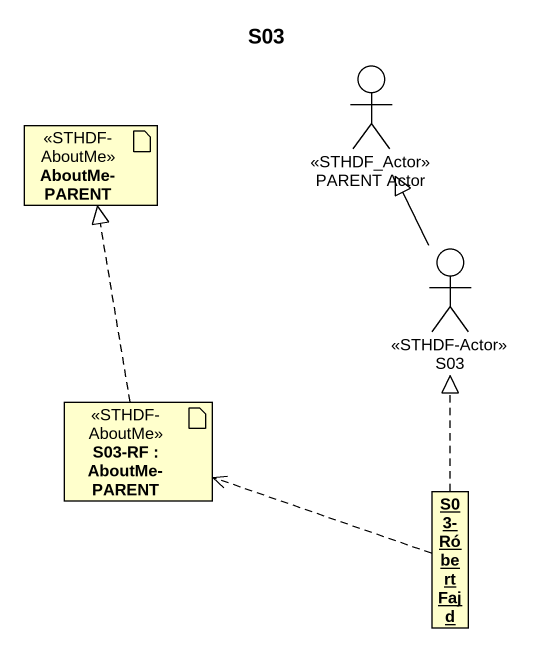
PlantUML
@startuml
title S03
allowmixing
hide circle
hide empty members
actor "PARENT Actor" as PARENT_Actor <<STHDF_Actor>>
artifact "AboutMe-PARENT" as AboutMe_PARENT <<STHDF-AboutMe>>
actor S03 <<STHDF-Actor>>
artifact "S03-RF : AboutMe-PARENT" as S03_RF <<STHDF-AboutMe>>
object "S03-Róbert Fajd" as S03_Róbert_Fajd
S03 -up-|> PARENT_Actor
S03_RF .up.|> AboutMe_PARENT
S03_Róbert_Fajd .up.|> S03
S03_Róbert_Fajd .left.> S03_RF
@enduml
